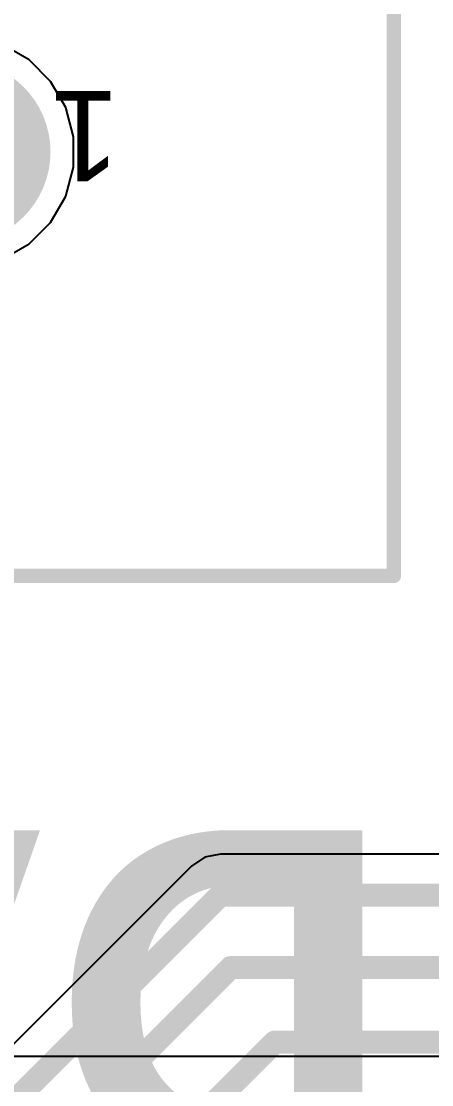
# Model space of a CAD drawing. Header units: inches. Extents: x -11 to 5428, y 0 to 5423.
# Drawn here: x 105 to 108.63, y 87.71 to 97.11 of the extents above; entities that cross this region are included whole.
import ezdxf

# ---------------------------------------------------------------- set-up
doc = ezdxf.new("R2010")
doc.units = ezdxf.units.IN
for name, color, linetype in [('Bottom Layer', 5, 'Continuous'), ('Bottom Solder', 6, 'Continuous'), ('GND', 16, 'Continuous'), ('Multi-Layer', 9, 'Continuous'), ('PWR', 76, 'Continuous'), ('Top Layer', 1, 'Continuous'), ('Top Overlay', 2, 'Continuous'), ('Top Solder', 216, 'Continuous')]:
    doc.layers.add(name, color=color, linetype=linetype)
doc.styles.add('Arial', font='', dxfattribs={"height": 0.2})
doc.styles.add('Arial_Bold', font='', dxfattribs={"height": 0.2})
doc.styles.get('Arial').set_extended_font_data('Arial')
doc.styles.get('Arial_Bold').set_extended_font_data('Arial', bold=True)

# ---------------------------------------------------------------- blocks, each defined once
blk = doc.blocks.new('X14CBIWB1DY1027_210')
at = {"layer": 'Bottom Layer'}
h = blk.add_hatch(color=5, dxfattribs=at)
edge = h.paths.add_edge_path()
edge.add_arc((-25.4, 1.905), 0.762, 0, 360)
at = {"layer": 'Bottom Solder'}
h = blk.add_hatch(color=6, dxfattribs=at)
edge = h.paths.add_edge_path()
edge.add_arc((-25.4, 1.905), 0.812, 0, 360)
at = {"layer": 'GND'}
h = blk.add_hatch(color=16, dxfattribs=at)
edge = h.paths.add_edge_path()
edge.add_arc((-25.4, 1.905), 0.762, 0, 360)
at = {"layer": 'Multi-Layer'}
h = blk.add_hatch(color=9, dxfattribs=at)
edge = h.paths.add_edge_path()
edge.add_arc((-25.4, 1.905), 0.762, 0, 360)
at = {"layer": 'PWR'}
h = blk.add_hatch(color=76, dxfattribs=at)
edge = h.paths.add_edge_path()
edge.add_arc((-25.4, 1.905), 0.762, 0, 360)
at = {"layer": 'Top Layer'}
h = blk.add_hatch(color=1, dxfattribs=at)
edge = h.paths.add_edge_path()
edge.add_arc((-25.4, 1.905), 0.762, 0, 360)
at = {"layer": 'Top Solder'}
h = blk.add_hatch(color=216, dxfattribs=at)
edge = h.paths.add_edge_path()
edge.add_arc((-25.4, 1.905), 0.812, 0, 360)
at = {"layer": 'Top Overlay'}
for points in [[(-29.25, 5.655, 0.127, 0.127, 0), (-29.25, -12.145, 0.127, 0.127, 0)], [(29.25, 5.655, 0.127, 0.127, 0), (-29.25, 5.655, 0.127, 0.127, 0)]]:
    blk.add_lwpolyline(points, format="xyseb", dxfattribs=at)
blk.add_lwpolyline([(-29.2818, 5.655, 0.0635, 0.0635, 1), (-29.2183, 5.655, 0.0635, 0.0635, 1)], format="xyseb", close=True, dxfattribs=at)
blk.add_lwpolyline([(-29.2818, 5.655, 0.0635, 0.0635, 1), (-29.2183, 5.655, 0.0635, 0.0635, 1)], format="xyseb", close=True, dxfattribs=at)
at = {"layer": 'Top Overlay', "style": 'Arial'}
blk.add_text('1', height=0.8, dxfattribs=at).set_placement((-26.8276, 1.3662))

msp = doc.modelspace()

# ---------------------------------------------------------------- linework, layer by layer
at = {"layer": 'Bottom Layer'}
for p, q in [((105.069, 96.7723), (104.8373, 96.906)), ((105.2581, 96.5831), (105.069, 96.7723)), ((105.3919, 96.3514), (105.2581, 96.5831)), ((105.4611, 96.093), (105.3919, 96.3514)), ((105.4611, 95.8255), (105.4611, 96.093)), ((105.3919, 95.5671), (105.4611, 95.8255)), ((105.2581, 95.3354), (105.3919, 95.5671)), ((105.069, 95.1463), (105.2581, 95.3354)), ((104.8373, 95.0125), (105.069, 95.1463)), ((119.8608, 87.9572), (102.6917, 87.9572))]:
    msp.add_line(p, q, dxfattribs=at)
at = {"layer": 'GND'}
for p, q in [((105.069, 96.7723), (104.8373, 96.906)), ((105.2581, 96.5831), (105.069, 96.7723)), ((105.3919, 96.3514), (105.2581, 96.5831)), ((105.4611, 96.093), (105.3919, 96.3514)), ((105.4611, 95.8255), (105.4611, 96.093)), ((105.3919, 95.5671), (105.4611, 95.8255)), ((105.2581, 95.3354), (105.3919, 95.5671)), ((105.069, 95.1463), (105.2581, 95.3354)), ((104.8373, 95.0125), (105.069, 95.1463))]:
    msp.add_line(p, q, dxfattribs=at)
at = {"layer": 'PWR'}
for p, q in [((105.069, 96.7723), (104.8373, 96.906)), ((105.2581, 96.5831), (105.069, 96.7723)), ((105.3919, 96.3514), (105.2581, 96.5831)), ((105.4611, 96.093), (105.3919, 96.3514)), ((105.4611, 95.8255), (105.4611, 96.093)), ((105.3919, 95.5671), (105.4611, 95.8255)), ((105.2581, 95.3354), (105.3919, 95.5671)), ((105.069, 95.1463), (105.2581, 95.3354)), ((104.8373, 95.0125), (105.069, 95.1463))]:
    msp.add_line(p, q, dxfattribs=at)
at = {"layer": 'Top Layer'}
for p, q in [((105.069, 96.7723), (104.8373, 96.906)), ((105.2581, 96.5831), (105.069, 96.7723)), ((105.3919, 96.3514), (105.2581, 96.5831)), ((105.4611, 96.093), (105.3919, 96.3514)), ((105.4611, 95.8255), (105.4611, 96.093)), ((105.3919, 95.5671), (105.4611, 95.8255)), ((105.2581, 95.3354), (105.3919, 95.5671)), ((105.069, 95.1463), (105.2581, 95.3354)), ((104.8373, 95.0125), (105.069, 95.1463)), ((106.7598, 89.7473), (106.621, 89.7197)), ((115.3709, 89.7473), (106.7598, 89.7473)), ((106.7598, 89.7473), (106.7598, 89.7473)), ((106.621, 89.7197), (106.5034, 89.6411)), ((106.5034, 89.6411), (91.3639, 74.5016)), ((106.5034, 89.6411), (106.5034, 89.6411))]:
    msp.add_line(p, q, dxfattribs=at)
for points in [[(91.5141, 74.139, 0.2032, 0.2032, 0), (106.7598, 89.3848, 0.2032, 0.2032, 0)], [(106.7598, 89.3848, 0.2032, 0.2032, 0), (156.3095, 89.3848, 0.2032, 0.2032, 0)], [(91.7356, 73.6286, 0.2032, 0.2032, 0), (106.8514, 88.7444, 0.2032, 0.2032, 0)], [(106.8514, 88.7444, 0.2032, 0.2032, 0), (155.9338, 88.7444, 0.2032, 0.2032, 0)], [(92.1689, 73.0132, 0.2032, 0.2032, 0), (107.2405, 88.0849, 0.2032, 0.2032, 0)], [(107.2405, 88.0849, 0.2032, 0.2032, 0), (151.4117, 88.0849, 0.2032, 0.2032, 0)]]:
    msp.add_lwpolyline(points, format="xyseb", dxfattribs=at)
for points in [[(106.709, 89.3848, 0.1016, 0.1016, 1), (106.8106, 89.3848, 0.1016, 0.1016, 1)], [(106.709, 89.3848, 0.1016, 0.1016, 1), (106.8106, 89.3848, 0.1016, 0.1016, 1)], [(106.8006, 88.7444, 0.1016, 0.1016, 1), (106.9022, 88.7444, 0.1016, 0.1016, 1)], [(106.8006, 88.7444, 0.1016, 0.1016, 1), (106.9022, 88.7444, 0.1016, 0.1016, 1)], [(107.1897, 88.0849, 0.1016, 0.1016, 1), (107.2913, 88.0849, 0.1016, 0.1016, 1)], [(107.1897, 88.0849, 0.1016, 0.1016, 1), (107.2913, 88.0849, 0.1016, 0.1016, 1)]]:
    msp.add_lwpolyline(points, format="xyseb", close=True, dxfattribs=at)

# ---------------------------------------------------------------- block references
at = {"rotation": 180}
msp.add_blockref('X14CBIWB1DY1027_210', (79.0451, 97.8643), dxfattribs=at)

# ---------------------------------------------------------------- texts
at = {"layer": 'Top Overlay', "style": 'Arial_Bold'}
msp.add_text('DAUGHTHER BOARDS', height=2.999999, rotation=180, dxfattribs=at).set_placement((108.2951, 89.9595))

doc.saveas('drawing.dxf')
